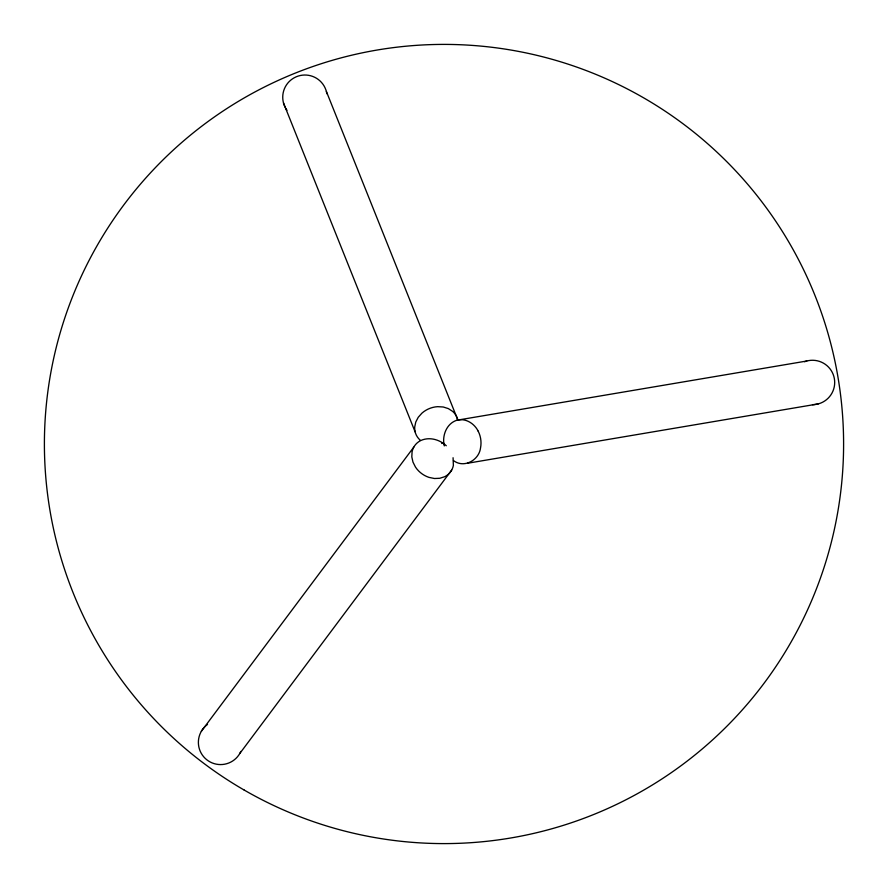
<?xml version="1.0" encoding="UTF-8"?>
<svg xmlns="http://www.w3.org/2000/svg" width="888" height="888" viewBox="0 0 888 888"><rect width="100%" height="100%" fill="white"/><g stroke="black" fill="none" stroke-linecap="round" stroke-linejoin="round"><path stroke-width="1.33" d="M201.354 731.279L413.753 447.175M239.804 753.479L451.703 470.052M806.748 361.028L456.898 420.224C446.475 423.521 441.847 435.864 444.266 445.909M453.468 460.561C463.869 468.575 478.954 460.339 480.519 448.018A24.076 22.045 80.4 0 0 478.199 431.191M441.725 443.523L443.512 442.779L444 444M467.721 463.225L818.237 403.907M456.898 420.224C465.601 417.848 474.37 423.498 478.199 431.191M446.298 445.754C439.616 439.516 429.37 436.596 420.779 440.526A18.77 17.183 36.8 0 0 412.076 451.803L411.81 456.898L412.976 462.104L415.473 467.077A24.076 22.045 36.8 0 0 428.982 477.389L434.454 478.51L439.804 478.277L444.677 476.712A18.77 17.183 36.8 0 0 453.38 465.423L453.069 457.731M326.384 91.475L457.697 419.624A18.748 17.161 -21.8 0 0 452.636 411.377L448.34 408.602L443.234 406.993L437.662 406.671A24.087 22.045 -21.8 0 0 421.944 413.142L418.237 417.293L415.773 422.022L414.718 427.006A18.748 17.161 -21.8 0 0 420.191 440.148M283.494 102.964L415.129 431.901M804.539 361.738A22.2 22.2 0 0 1 834.32 378.421A22.2 22.2 0 0 1 812.487 404.662M286.979 110.267A22.2 22.2 0 0 1 285.714 108.314M285.159 107.304A22.2 22.2 0 0 1 298.079 76.102A22.2 22.2 0 0 1 326.862 93.74M240.859 751.415A22.2 22.2 0 0 1 206.604 759.629A22.2 22.2 0 0 1 207.526 724.419M244.2 790.065A399.6 399.6 0 0 0 843.6 444A399.6 399.6 0 0 0 244.2 97.935A399.6 399.6 0 0 0 244.2 790.065"/></g></svg>
